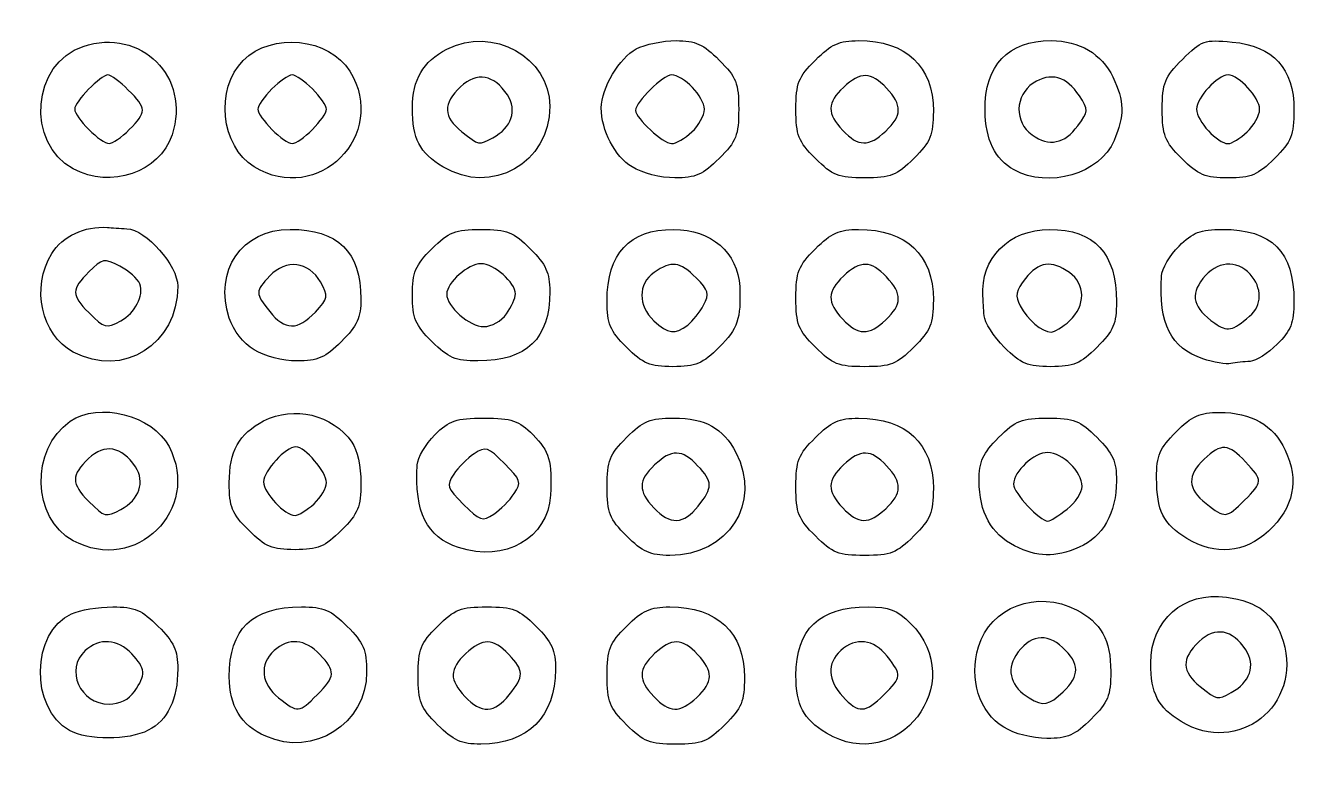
# Model space of a CAD drawing. Extents: x -1 to 2559, y 1 to 1442.
# Drawn here: x 1259.4 to 1556.8, y 565.8 to 740.9 of the extents above; entities that cross this region are included whole.
import ezdxf

# ---------------------------------------------------------------- set-up
doc = ezdxf.new("R2010")
doc.units = 0
doc.layers.get('0').update_dxf_attribs({"linetype": 'CONTINUOUS'})
doc.layers.add('IMAGE', color=7, linetype='CONTINUOUS')

# ---------------------------------------------------------------- blocks, each defined once
blk = doc.blocks.new('wave')
at = {"layer": 'IMAGE', "color": 7}
for points in [[(380.62, -893.34), (380.62, -893.34)], [(423.29, -893.34), (423.29, -893.34)], [(511.65, -893.9), (511.65, -893.9)], [(556.81, -893.72), (556.81, -893.72)], [(601.57, -892.45), (601.57, -892.45)], [(640.98, -893.9), (640.98, -893.9)], [(465.29, -895.25), (465.29, -895.25)], [(540.43, -900.08), (540.43, -900.08)], [(625.76, -900.08), (625.76, -900.08)], [(367.58, -902.53), (367.58, -902.53)], [(409.7, -902.05), (409.7, -902.05)], [(453.65, -902.02), (453.65, -902.02)], [(497.74, -902.07), (497.74, -902.07)], [(586.71, -902.76), (586.71, -902.76)], [(468.49, -936.32), (468.49, -936.32)], [(641.56, -936.87), (641.56, -936.87)], [(510.68, -938.91), (510.68, -938.91)], [(556.81, -937.72), (556.81, -937.72)], [(451.1, -942.75), (451.1, -942.75)], [(367.58, -945.2), (367.58, -945.2)], [(409.7, -944.71), (409.7, -944.71)], [(496.43, -944.08), (496.43, -944.08)], [(540.43, -944.08), (540.43, -944.08)], [(584.43, -944.08), (584.43, -944.08)], [(630.67, -946.78), (630.67, -946.78)], [(470.27, -978.22), (470.27, -978.22)], [(423.65, -980.56), (423.65, -980.56)], [(513.13, -981.1), (513.13, -981.1)], [(640.38, -979.77), (640.38, -979.77)], [(556.81, -981.72), (556.81, -981.72)], [(599.05, -981.85), (599.05, -981.85)], [(408.43, -986.75), (408.43, -986.75)], [(367.58, -989.2), (367.58, -989.2)], [(496.43, -988.08), (496.43, -988.08)], [(540.43, -988.08), (540.43, -988.08)], [(586.83, -990.39), (586.83, -990.39)], [(626.98, -988.68), (626.98, -988.68)], [(457.33, -990.78), (457.33, -990.78)], [(381.82, -1024.32), (381.82, -1024.32)], [(424.38, -1025.1), (424.38, -1025.1)], [(469.13, -1025.1), (469.13, -1025.1)], [(512.81, -1025.72), (512.81, -1025.72)], [(556.38, -1025.1), (556.38, -1025.1)], [(598.14, -1024.38), (598.14, -1024.38)], [(637.29, -1024.59), (637.29, -1024.59)], [(625.65, -1031.35), (625.65, -1031.35)], [(412.4, -1034.77), (412.4, -1034.77)], [(452.43, -1032.08), (452.43, -1032.08)], [(496.43, -1032.08), (496.43, -1032.08)], [(542.98, -1034.02), (542.98, -1034.02)], [(584.3, -1032.67), (584.3, -1032.67)]]:
    blk.add_lwpolyline(points, close=True, dxfattribs=at)
for points in [[(423.96, -935.88), (423.96, -935.88)], [(378.62, -937.92), (378.62, -937.92)], [(599.65, -937.9), (599.65, -937.9)], [(378.62, -981.92), (378.62, -981.92)], [(366.71, -1033.42), (366.71, -1033.42)]]:
    blk.add_lwpolyline(points, dxfattribs=at)
for points in [[(369.88, -873.95), (383.36, -869.51), (395.01, -881.14), (390.57, -894.6)], [(407.17, -877.22), (413.8, -870.59), (427.24, -871.96), (431.99, -879.75)], [(454.58, -874.61), (465.24, -869.09), (478.56, -876.49), (478.56, -887.93)], [(367.58, -902.53), (356.45, -896.49), (357.95, -877.89), (369.88, -873.95)], [(498.68, -874.56), (500.74, -873.49), (504.92, -872.62), (507.96, -872.62)], [(507.96, -872.62), (512.48, -872.62), (514.33, -873.45), (518.03, -877.15)], [(540.43, -877.15), (544.13, -873.45), (545.98, -872.62), (550.5, -872.62)], [(550.5, -872.62), (561.59, -872.62), (567.9, -878.57), (567.9, -889.05)], [(579.94, -888.88), (579.86, -878.3), (585.24, -872.62), (595.36, -872.62)], [(595.36, -872.62), (601.91, -872.62), (607.17, -875.72), (609.72, -881.09)], [(625.93, -876.98), (630.36, -872.56), (631.03, -872.32), (637.52, -872.94)], [(637.52, -872.94), (647.13, -873.87), (651.9, -879.11), (651.9, -888.77)], [(409.7, -902.05), (401.91, -897.3), (400.54, -883.85), (407.17, -877.22)], [(446.56, -888.33), (446.56, -881.71), (449.04, -877.47), (454.58, -874.61)], [(490.56, -888.29), (490.56, -883.73), (494.8, -876.56), (498.68, -874.56)], [(518.03, -877.15), (522.02, -881.14), (522.56, -882.51), (522.56, -888.62)], [(535.9, -888.62), (535.9, -882.51), (536.44, -881.14), (540.43, -877.15)], [(621.23, -888.62), (621.23, -882.46), (621.76, -881.16), (625.93, -876.98)], [(431.99, -879.75), (441.07, -894.64), (424.58, -911.12), (409.7, -902.05)], [(468.69, -885.29), (465.56, -880.52), (461.58, -879.82), (457.78, -883.39)], [(557, -883.7), (553.38, -879.85), (550.93, -879.81), (546.98, -883.51)], [(601.92, -885.5), (598.92, -880.93), (595.19, -879.9), (591.16, -882.54)], [(375.65, -880.62), (373.95, -880.62), (367.9, -886.86), (367.9, -888.62)], [(380.38, -884.13), (378.45, -882.2), (376.32, -880.62), (375.65, -880.62)], [(418.56, -880.62), (417.76, -880.62), (415.64, -882.09), (413.84, -883.89)], [(423.29, -883.89), (421.49, -882.09), (419.36, -880.62), (418.56, -880.62)], [(506.91, -880.62), (504.95, -880.62), (498.56, -886.92), (498.56, -888.87)], [(514.56, -888.62), (514.56, -885.73), (509.68, -880.62), (506.91, -880.62)], [(591.16, -882.54), (586.86, -885.36), (586.72, -891.63), (590.9, -894.58)], [(609.72, -881.09), (612.39, -886.73), (612.46, -890.03), (610, -895.9)], [(636.56, -880.62), (634.06, -880.62), (629.23, -885.89), (629.23, -888.62)], [(643.9, -888.62), (643.9, -885.89), (639.06, -880.62), (636.56, -880.62)], [(380.62, -893.34), (384.73, -889.24), (384.71, -888.46), (380.38, -884.13)], [(413.84, -883.89), (412.04, -885.69), (410.56, -887.82), (410.56, -888.62)], [(426.56, -888.62), (426.56, -887.82), (425.09, -885.69), (423.29, -883.89)], [(457.78, -883.39), (453.62, -887.3), (453.71, -890.42), (458.08, -893.85)], [(465.29, -895.25), (469.67, -892.91), (471.04, -888.88), (468.69, -885.29)], [(546.98, -883.51), (543.14, -887.13), (543.09, -889.59), (546.8, -893.53)], [(556.81, -893.72), (560.66, -890.1), (560.7, -887.65), (557, -883.7)], [(601.57, -892.45), (604.04, -889.12), (604.06, -888.77), (601.92, -885.5)], [(367.9, -888.62), (367.9, -889.42), (369.37, -891.54), (371.17, -893.34)], [(410.56, -888.62), (410.56, -889.42), (412.04, -891.54), (413.84, -893.34)], [(423.29, -893.34), (425.09, -891.54), (426.56, -889.42), (426.56, -888.62)], [(453.65, -902.02), (448.21, -898.7), (446.56, -895.52), (446.56, -888.33)], [(478.56, -887.93), (478.56, -901.2), (464.94, -908.9), (453.65, -902.02)], [(497.74, -902.07), (493.7, -899.61), (490.56, -893.58), (490.56, -888.29)], [(498.56, -888.87), (498.56, -890.74), (504.9, -896.62), (506.92, -896.62)], [(511.65, -893.9), (513.25, -892.4), (514.56, -890.03), (514.56, -888.62)], [(522.56, -888.62), (522.56, -894.72), (522.02, -896.09), (518.03, -900.08)], [(540.43, -900.08), (536.44, -896.09), (535.9, -894.72), (535.9, -888.62)], [(567.9, -889.05), (567.9, -894.66), (567.28, -896.17), (563.36, -900.08)], [(586.71, -902.76), (582.28, -900.3), (580, -895.62), (579.94, -888.88)], [(625.76, -900.08), (621.77, -896.09), (621.23, -894.72), (621.23, -888.62)], [(629.23, -888.62), (629.23, -891.34), (634.06, -896.62), (636.56, -896.62)], [(640.98, -893.9), (642.58, -892.4), (643.9, -890.03), (643.9, -888.62)], [(651.9, -888.77), (651.9, -894.7), (651.33, -896.12), (647.36, -900.08)], [(390.57, -894.6), (387.69, -903.32), (376.29, -907.25), (367.58, -902.53)], [(371.17, -893.34), (372.97, -895.14), (375.1, -896.62), (375.9, -896.62)], [(375.9, -896.62), (376.7, -896.62), (378.82, -895.14), (380.62, -893.34)], [(413.84, -893.34), (415.64, -895.14), (417.76, -896.62), (418.56, -896.62)], [(418.56, -896.62), (419.36, -896.62), (421.49, -895.14), (423.29, -893.34)], [(458.08, -893.85), (462.16, -897.06), (461.97, -897.03), (465.29, -895.25)], [(506.92, -896.62), (507.91, -896.62), (510.04, -895.39), (511.65, -893.9)], [(546.8, -893.53), (550.41, -897.38), (552.87, -897.42), (556.81, -893.72)], [(590.9, -894.58), (594.9, -897.4), (598.4, -896.7), (601.57, -892.45)], [(636.56, -896.62), (637.39, -896.62), (639.37, -895.39), (640.98, -893.9)], [(610, -895.9), (606.78, -903.62), (594.68, -907.17), (586.71, -902.76)], [(518.03, -900.08), (514.26, -903.85), (512.52, -904.62), (507.7, -904.61)], [(551.9, -904.62), (545.79, -904.62), (544.42, -904.08), (540.43, -900.08)], [(563.36, -900.08), (559.37, -904.08), (558, -904.62), (551.9, -904.62)], [(636.56, -904.62), (631.21, -904.62), (629.63, -903.95), (625.76, -900.08)], [(647.36, -900.08), (643.49, -903.95), (641.91, -904.62), (636.56, -904.62)], [(507.7, -904.61), (504.35, -904.61), (500.14, -903.53), (497.74, -902.07)], [(362.57, -922.25), (365.04, -918.2), (370.19, -915.79), (375.56, -916.16)], [(375.56, -916.16), (376.48, -916.23), (378.49, -916.36), (380.03, -916.45)], [(380.03, -916.45), (384.57, -916.72), (391.9, -924.99), (391.9, -929.86)], [(403.9, -937.3), (400.25, -926.24), (406.84, -916.62), (418.07, -916.62)], [(418.07, -916.62), (429.21, -916.62), (434.56, -921.87), (434.56, -932.81)], [(451.1, -921.15), (455.09, -917.16), (456.46, -916.62), (462.56, -916.62)], [(462.56, -916.62), (468.67, -916.62), (470.04, -917.16), (474.03, -921.15)], [(491.9, -933.35), (491.9, -922.25), (497.1, -916.62), (507.36, -916.62)], [(507.36, -916.62), (516.13, -916.62), (522.43, -922.06), (522.79, -929.95)], [(540.43, -921.15), (544.13, -917.45), (545.98, -916.62), (550.5, -916.62)], [(550.5, -916.62), (561.59, -916.62), (567.9, -922.57), (567.9, -933.05)], [(579.45, -932.28), (578.82, -923.38), (585.5, -916.63), (594.96, -916.62)], [(594.96, -916.62), (605.41, -916.61), (610.56, -922.18), (610.56, -933.48)], [(625.13, -920.51), (628.31, -917.33), (630.15, -916.62), (635.19, -916.62)], [(635.19, -916.62), (646.77, -916.62), (651.9, -921.78), (651.9, -933.45)], [(446.56, -931.95), (446.56, -926.6), (447.23, -925.02), (451.1, -921.15)], [(474.03, -921.15), (477.69, -924.81), (478.56, -926.72), (478.56, -931.09)], [(535.9, -932.62), (535.9, -926.51), (536.44, -925.14), (540.43, -921.15)], [(621.04, -927.51), (621.15, -925.81), (622.98, -922.66), (625.13, -920.51)], [(367.58, -945.2), (360.09, -941.13), (357.71, -930.22), (362.57, -922.25)], [(378.38, -925.19), (374.74, -923.31), (374.34, -923.38), (371.21, -926.51)], [(425.15, -928.88), (422.49, -924.11), (417.08, -923.46), (413.35, -927.46)], [(462.56, -924.62), (459.56, -924.62), (454.56, -929.04), (454.56, -931.7)], [(470.56, -931.65), (470.56, -929.03), (465.54, -924.62), (462.56, -924.62)], [(512.68, -927.94), (508.81, -924.07), (506.94, -923.84), (502.86, -926.69)], [(557, -927.7), (553.38, -923.85), (550.93, -923.81), (546.98, -927.51)], [(599.6, -926.69), (595.36, -923.72), (592.48, -924.12), (589.36, -928.09)], [(641.69, -927.05), (638.56, -923.59), (633.88, -924.03), (630.69, -928.09)], [(371.21, -926.51), (367.08, -930.65), (367.07, -931.91), (371.17, -936.01)], [(383.06, -929.33), (382.61, -928.15), (380.5, -926.29), (378.38, -925.19)], [(413.35, -927.46), (409.91, -931.15), (409.91, -931.43), (413.33, -935.77)], [(502.86, -926.69), (499.07, -929.34), (499.05, -934.39), (502.81, -937.9)], [(514.4, -934.27), (515.79, -931.67), (515.56, -930.82), (512.68, -927.94)], [(546.98, -927.51), (543.14, -931.13), (543.09, -933.59), (546.8, -937.53)], [(556.81, -937.72), (560.66, -934.1), (560.7, -931.65), (557, -927.7)], [(599.65, -937.9), (603.41, -934.39), (603.39, -929.34), (599.6, -926.69)], [(630.67, -946.78), (623.19, -944.3), (620.37, -938.64), (621.04, -927.51)], [(641.56, -936.87), (644.5, -934.35), (644.55, -930.22), (641.69, -927.05)], [(391.9, -929.86), (391.9, -943.41), (379.13, -951.46), (367.58, -945.2)], [(378.62, -937.92), (381.97, -936.13), (384.09, -932.02), (383.06, -929.33)], [(423.96, -935.88), (426.96, -932.69), (427.04, -932.24), (425.15, -928.88)], [(522.79, -929.95), (523.13, -937.45), (522.36, -939.76), (518.03, -944.08)], [(589.36, -928.09), (587.11, -930.95), (586.89, -932.08), (588.14, -934.43)], [(630.69, -928.09), (627.63, -931.98), (628.43, -934.97), (633.46, -938.49)], [(434.56, -932.81), (434.56, -937.18), (433.69, -939.09), (430.03, -942.75)], [(451.1, -942.75), (447.23, -938.88), (446.56, -937.3), (446.56, -931.95)], [(454.56, -931.7), (454.56, -934.66), (459.83, -939.28), (463.21, -939.28)], [(478.56, -931.09), (478.56, -942.1), (473.21, -947.28), (461.83, -947.28)], [(468.49, -936.32), (469.63, -934.69), (470.56, -932.59), (470.56, -931.65)], [(496.43, -944.08), (492.57, -940.23), (491.9, -938.62), (491.9, -933.35)], [(540.43, -944.08), (536.44, -940.09), (535.9, -938.72), (535.9, -932.62)], [(567.9, -933.05), (567.9, -938.66), (567.28, -940.17), (563.36, -944.08)], [(579.73, -936.75), (579.64, -935.21), (579.51, -933.2), (579.45, -932.28)], [(610.56, -933.48), (610.56, -938.6), (609.86, -940.25), (606.03, -944.08)], [(651.9, -933.45), (651.9, -938.35), (651.16, -940.22), (648, -943.39)], [(371.17, -936.01), (374.88, -939.72), (375.13, -939.79), (378.62, -937.92)], [(413.33, -935.77), (416.8, -940.19), (419.88, -940.22), (423.96, -935.88)], [(463.21, -939.28), (465.01, -939.28), (467.32, -937.98), (468.49, -936.32)], [(510.68, -938.91), (511.84, -938.01), (513.52, -935.93), (514.4, -934.27)], [(584.43, -944.08), (581.94, -941.59), (579.82, -938.29), (579.73, -936.75)], [(588.14, -934.43), (589.86, -937.65), (593.2, -940.51), (595.31, -940.57)], [(633.46, -938.49), (636.41, -940.56), (637.53, -940.34), (641.56, -936.87)], [(409.7, -944.71), (407.13, -943.15), (404.88, -940.27), (403.9, -937.3)], [(502.81, -937.9), (506.15, -941), (507.69, -941.2), (510.68, -938.91)], [(546.8, -937.53), (550.41, -941.38), (552.87, -941.42), (556.81, -937.72)], [(595.31, -940.57), (596.09, -940.6), (598.04, -939.39), (599.65, -937.9)], [(430.03, -942.75), (426.26, -946.52), (424.52, -947.28), (419.7, -947.28)], [(461.83, -947.28), (456.56, -947.28), (454.95, -946.6), (451.1, -942.75)], [(419.7, -947.28), (416.33, -947.28), (412.13, -946.2), (409.7, -944.71)], [(507.23, -948.62), (501.88, -948.62), (500.3, -947.95), (496.43, -944.08)], [(518.03, -944.08), (514.16, -947.95), (512.58, -948.62), (507.23, -948.62)], [(551.9, -948.62), (545.79, -948.62), (544.42, -948.08), (540.43, -944.08)], [(563.36, -944.08), (559.37, -948.08), (558, -948.62), (551.9, -948.62)], [(595.23, -948.62), (589.88, -948.62), (588.3, -947.95), (584.43, -944.08)], [(606.03, -944.08), (602.16, -947.95), (600.58, -948.62), (595.23, -948.62)], [(648, -943.39), (645.86, -945.53), (643.01, -947.33), (641.67, -947.38)], [(637.21, -947.89), (636.1, -948.11), (633.16, -947.61), (630.67, -946.78)], [(641.67, -947.38), (640.33, -947.44), (638.32, -947.67), (637.21, -947.89)], [(366.85, -961.36), (373.48, -956.72), (386.1, -959.95), (389.87, -967.24)], [(411.91, -961.27), (418.99, -957.61), (427.96, -959.78), (432.48, -966.24)], [(451.79, -964.51), (455.18, -961.12), (456.68, -960.62), (463.23, -960.62)], [(463.23, -960.62), (469.78, -960.62), (471.28, -961.12), (474.67, -964.51)], [(496.43, -965.15), (500.35, -961.23), (501.85, -960.62), (507.47, -960.62)], [(507.47, -960.62), (514.81, -960.62), (518.95, -962.91), (521.9, -968.63)], [(540.43, -965.15), (544.13, -961.45), (545.98, -960.62), (550.5, -960.62)], [(550.5, -960.62), (561.59, -960.62), (567.9, -966.57), (567.9, -977.05)], [(583.1, -965.15), (587.09, -961.16), (588.46, -960.62), (594.56, -960.62)], [(594.56, -960.62), (600.67, -960.62), (602.04, -961.16), (606.03, -965.15)], [(624.43, -963.82), (628.13, -960.12), (629.98, -959.28), (634.5, -959.28)], [(634.5, -959.28), (641.99, -959.28), (647.07, -962.19), (649.86, -968.07)], [(367.58, -989.2), (357.91, -983.95), (357.49, -967.92), (366.85, -961.36)], [(403.9, -975.71), (403.9, -968.37), (406.19, -964.23), (411.91, -961.27)], [(382.03, -971.96), (378.9, -967.18), (374.91, -966.49), (371.12, -970.06)], [(432.48, -966.24), (433.68, -967.94), (434.56, -971.98), (434.56, -975.71)], [(447.71, -971.51), (447.81, -969.81), (449.65, -966.66), (451.79, -964.51)], [(474.67, -964.51), (478.49, -968.34), (479.16, -970.66), (478.72, -978.57)], [(491.9, -976.62), (491.9, -970.51), (492.44, -969.14), (496.43, -965.15)], [(535.9, -976.62), (535.9, -970.51), (536.44, -969.14), (540.43, -965.15)], [(578.56, -975.22), (578.56, -970.7), (579.4, -968.85), (583.1, -965.15)], [(606.03, -965.15), (609.73, -968.85), (610.56, -970.7), (610.56, -975.22)], [(619.9, -974.57), (619.9, -969.27), (620.57, -967.68), (624.43, -963.82)], [(640.63, -970.81), (636.66, -966.53), (634.99, -966.42), (630.98, -970.18)], [(389.87, -967.24), (397.47, -981.93), (382.1, -997.07), (367.58, -989.2)], [(419.42, -967.28), (417.11, -967.28), (411.9, -972.96), (411.9, -975.46)], [(426.56, -975.65), (426.56, -973.2), (421.51, -967.28), (419.42, -967.28)], [(460.96, -968.91), (459.38, -969.95), (457.24, -972.1), (456.19, -973.68)], [(468, -971.18), (464.17, -967.35), (463.59, -967.16), (460.96, -968.91)], [(513, -971.7), (509.38, -967.85), (506.93, -967.81), (502.98, -971.51)], [(521.9, -968.63), (527.99, -980.4), (520.15, -992.62), (506.5, -992.62)], [(557, -971.7), (553.38, -967.85), (550.93, -967.81), (546.98, -971.51)], [(594.56, -968.62), (591.4, -968.62), (586.56, -973.09), (586.56, -976.01)], [(602.56, -976.52), (602.56, -973.17), (597.96, -968.62), (594.56, -968.62)], [(649.86, -968.07), (653.18, -975.05), (651.84, -981.52), (645.96, -986.95)], [(371.12, -970.06), (367.05, -973.87), (367.06, -975.91), (371.17, -980.01)], [(378.62, -981.92), (383, -979.57), (384.38, -975.55), (382.03, -971.96)], [(457.33, -990.78), (449.86, -988.3), (447.03, -982.64), (447.71, -971.51)], [(470.27, -978.22), (472.02, -975.59), (471.83, -975.01), (468, -971.18)], [(502.98, -971.51), (499.14, -975.13), (499.09, -977.59), (502.8, -981.53)], [(513.13, -981.1), (516.61, -976.69), (516.59, -975.53), (513, -971.7)], [(546.98, -971.51), (543.14, -975.13), (543.09, -977.59), (546.8, -981.53)], [(556.81, -981.72), (560.66, -978.1), (560.7, -975.65), (557, -971.7)], [(630.98, -970.18), (626.95, -973.97), (627.08, -977.11), (631.41, -980.52)], [(640.38, -979.77), (644.69, -975.46), (644.69, -975.2), (640.63, -970.81)], [(411.9, -975.46), (411.9, -978.05), (416.81, -983.28), (419.23, -983.28)], [(456.19, -973.68), (454.44, -976.31), (454.63, -976.89), (458.46, -980.72)], [(586.83, -990.39), (581.41, -987.71), (578.56, -982.49), (578.56, -975.22)], [(610.56, -975.22), (610.56, -982.69), (607.34, -988.43), (601.85, -990.72)], [(626.98, -988.68), (621.47, -985.32), (619.9, -982.19), (619.9, -974.57)], [(408.43, -986.75), (404.51, -982.83), (403.9, -981.33), (403.9, -975.71)], [(423.65, -980.56), (425.25, -979.07), (426.56, -976.86), (426.56, -975.65)], [(434.56, -975.71), (434.56, -981.33), (433.95, -982.83), (430.03, -986.75)], [(465.5, -982.99), (467.08, -981.94), (469.22, -979.8), (470.27, -978.22)], [(496.43, -988.08), (492.44, -984.09), (491.9, -982.72), (491.9, -976.62)], [(540.43, -988.08), (536.44, -984.09), (535.9, -982.72), (535.9, -976.62)], [(567.9, -977.05), (567.9, -982.66), (567.28, -984.17), (563.36, -988.08)], [(586.56, -976.01), (586.56, -978.04), (592.69, -984.62), (594.58, -984.62)], [(599.05, -981.85), (600.98, -980.33), (602.56, -977.93), (602.56, -976.52)], [(371.17, -980.01), (374.88, -983.72), (375.13, -983.79), (378.62, -981.92)], [(419.23, -983.28), (420.05, -983.28), (422.04, -982.06), (423.65, -980.56)], [(478.72, -978.57), (478.15, -988.6), (468.08, -994.35), (457.33, -990.78)], [(458.46, -980.72), (462.29, -984.55), (462.87, -984.74), (465.5, -982.99)], [(502.8, -981.53), (506.58, -985.56), (509.73, -985.43), (513.13, -981.1)], [(631.41, -980.52), (635.86, -984.02), (636.15, -984), (640.38, -979.77)], [(546.8, -981.53), (550.41, -985.38), (552.87, -985.42), (556.81, -981.72)], [(594.58, -984.62), (595.11, -984.62), (597.12, -983.37), (599.05, -981.85)], [(419.23, -991.28), (413.88, -991.28), (412.3, -990.62), (408.43, -986.75)], [(430.03, -986.75), (426.16, -990.62), (424.58, -991.28), (419.23, -991.28)], [(645.96, -986.95), (640.38, -992.1), (633.61, -992.72), (626.98, -988.68)], [(506.5, -992.62), (501.98, -992.62), (500.13, -991.78), (496.43, -988.08)], [(551.9, -992.62), (545.79, -992.62), (544.42, -992.08), (540.43, -988.08)], [(563.36, -988.08), (559.37, -992.08), (558, -992.62), (551.9, -992.62)], [(601.85, -990.72), (596.02, -993.16), (592.29, -993.08), (586.83, -990.39)], [(578.42, -1013.89), (581.19, -1004.66), (592.08, -1000.55), (601.22, -1005.27)], [(618.56, -1017.67), (618.56, -1007.67), (626.21, -1001.01), (636.16, -1002.35)], [(367.19, -1006.21), (369.12, -1005.33), (373.42, -1004.62), (376.76, -1004.62)], [(376.76, -1004.62), (381.89, -1004.62), (383.54, -1005.32), (387.36, -1009.15)], [(403.9, -1020.92), (403.9, -1009.74), (409.2, -1004.62), (420.76, -1004.62)], [(420.76, -1004.62), (425.89, -1004.62), (427.54, -1005.32), (431.36, -1009.15)], [(452.43, -1009.15), (456.42, -1005.16), (457.79, -1004.62), (463.9, -1004.62)], [(463.9, -1004.62), (470, -1004.62), (471.37, -1005.16), (475.36, -1009.15)], [(496.43, -1009.15), (500.13, -1005.45), (501.98, -1004.62), (506.5, -1004.62)], [(506.5, -1004.62), (517.59, -1004.62), (523.9, -1010.57), (523.9, -1021.05)], [(535.9, -1020.64), (535.9, -1009.76), (541.3, -1004.62), (552.73, -1004.62)], [(552.73, -1004.62), (557.6, -1004.62), (559.51, -1005.36), (562.6, -1008.45)], [(601.22, -1005.27), (606.93, -1008.23), (609.23, -1012.37), (609.23, -1019.71)], [(636.16, -1002.35), (643.51, -1003.34), (647.54, -1006.46), (649.39, -1012.61)], [(366.71, -1033.42), (357.41, -1028.27), (357.73, -1010.52), (367.19, -1006.21)], [(387.36, -1009.15), (391.03, -1012.81), (391.9, -1014.72), (391.9, -1019.09)], [(431.36, -1009.15), (435.21, -1012.99), (435.9, -1014.62), (435.9, -1019.84)], [(447.9, -1020.62), (447.9, -1014.51), (448.44, -1013.14), (452.43, -1009.15)], [(475.36, -1009.15), (479.06, -1012.85), (479.9, -1014.7), (479.9, -1019.22)], [(491.9, -1020.62), (491.9, -1014.51), (492.44, -1013.14), (496.43, -1009.15)], [(562.6, -1008.45), (576.4, -1022.25), (559.6, -1044.15), (542.98, -1034.02)], [(598.01, -1014.06), (594.21, -1010.49), (590.23, -1011.18), (587.1, -1015.96)], [(640.69, -1014.63), (637.56, -1009.85), (633.58, -1009.15), (629.78, -1012.72)], [(381.18, -1015.53), (377.94, -1012.06), (373.69, -1011.78), (370.33, -1014.82)], [(425, -1015.7), (421.58, -1012.07), (417.73, -1011.75), (414.33, -1014.82)], [(469, -1015.7), (465.38, -1011.85), (462.93, -1011.81), (458.98, -1015.51)], [(513, -1015.7), (509.38, -1011.85), (506.93, -1011.81), (502.98, -1015.51)], [(557.13, -1016.13), (553.97, -1012.11), (549.88, -1011.62), (546.33, -1014.82)], [(584.3, -1032.67), (578.56, -1029.17), (576.15, -1021.47), (578.42, -1013.89)], [(598.14, -1024.38), (602.08, -1020.68), (602.05, -1017.85), (598.01, -1014.06)], [(629.78, -1012.72), (625.62, -1016.63), (625.71, -1019.75), (630.08, -1023.19)], [(649.39, -1012.61), (653.88, -1027.6), (638.89, -1039.42), (625.65, -1031.35)], [(370.33, -1014.82), (365.54, -1019.16), (369.17, -1027.28), (375.9, -1027.28)], [(381.82, -1024.32), (384.54, -1020.43), (384.44, -1019.04), (381.18, -1015.53)], [(414.33, -1014.82), (410.86, -1017.97), (411.31, -1022.63), (415.41, -1025.85)], [(424.38, -1025.1), (428.65, -1020.83), (428.72, -1019.67), (425, -1015.7)], [(458.98, -1015.51), (455.14, -1019.13), (455.09, -1021.59), (458.8, -1025.53)], [(469.13, -1025.1), (472.61, -1020.69), (472.59, -1019.53), (469, -1015.7)], [(502.98, -1015.51), (499.14, -1019.13), (499.09, -1021.59), (502.8, -1025.53)], [(512.81, -1025.72), (516.66, -1022.1), (516.7, -1019.65), (513, -1015.7)], [(546.33, -1014.82), (543.08, -1017.76), (543.26, -1021.76), (546.8, -1025.53)], [(556.38, -1025.1), (560.61, -1020.87), (560.64, -1020.58), (557.13, -1016.13)], [(587.1, -1015.96), (584.8, -1019.47), (586.06, -1023.41), (590.25, -1025.85)], [(637.29, -1024.59), (641.67, -1022.24), (643.04, -1018.22), (640.69, -1014.63)], [(391.9, -1019.09), (391.9, -1026.18), (389.57, -1031.04), (385.04, -1033.38)], [(435.9, -1019.84), (435.9, -1031.84), (423.44, -1039.76), (412.4, -1034.77)], [(479.9, -1019.22), (479.9, -1030.14), (473.42, -1036.62), (462.5, -1036.62)], [(609.23, -1019.71), (609.23, -1025.33), (608.61, -1026.83), (604.7, -1030.75)], [(625.65, -1031.35), (620.21, -1028.03), (618.56, -1024.86), (618.56, -1017.67)], [(412.4, -1034.77), (406.63, -1032.16), (403.9, -1027.71), (403.9, -1020.92)], [(452.43, -1032.08), (448.44, -1028.09), (447.9, -1026.72), (447.9, -1020.62)], [(496.43, -1032.08), (492.44, -1028.09), (491.9, -1026.72), (491.9, -1020.62)], [(523.9, -1021.05), (523.9, -1026.66), (523.28, -1028.17), (519.36, -1032.08)], [(542.98, -1034.02), (537.59, -1030.73), (535.9, -1027.52), (535.9, -1020.64)], [(375.9, -1027.28), (378.36, -1027.28), (380.49, -1026.22), (381.82, -1024.32)], [(415.41, -1025.85), (419.86, -1029.36), (420.15, -1029.33), (424.38, -1025.1)], [(458.8, -1025.53), (462.58, -1029.56), (465.73, -1029.43), (469.13, -1025.1)], [(502.8, -1025.53), (506.41, -1029.38), (508.87, -1029.42), (512.81, -1025.72)], [(546.8, -1025.53), (550.51, -1029.48), (552.07, -1029.41), (556.38, -1025.1)], [(590.25, -1025.85), (593.61, -1027.81), (594.71, -1027.61), (598.14, -1024.38)], [(630.08, -1023.19), (634.16, -1026.4), (633.97, -1026.36), (637.29, -1024.59)], [(604.7, -1030.75), (600.93, -1034.52), (599.18, -1035.28), (594.36, -1035.28)], [(385.04, -1033.38), (380.46, -1035.75), (370.94, -1035.77), (366.71, -1033.42)], [(462.5, -1036.62), (457.98, -1036.62), (456.13, -1035.78), (452.43, -1032.08)], [(507.9, -1036.62), (501.79, -1036.62), (500.42, -1036.08), (496.43, -1032.08)], [(519.36, -1032.08), (515.37, -1036.08), (514, -1036.62), (507.9, -1036.62)], [(594.36, -1035.28), (590.97, -1035.28), (586.8, -1034.2), (584.3, -1032.67)]]:
    blk.add_open_spline(points, degree=3, dxfattribs=at)

msp = doc.modelspace()

# ---------------------------------------------------------------- block references
at = {"linetype": 'Continuous'}
msp.add_blockref('wave', (902.91, 1609.95), dxfattribs=at)

doc.saveas('drawing.dxf')
